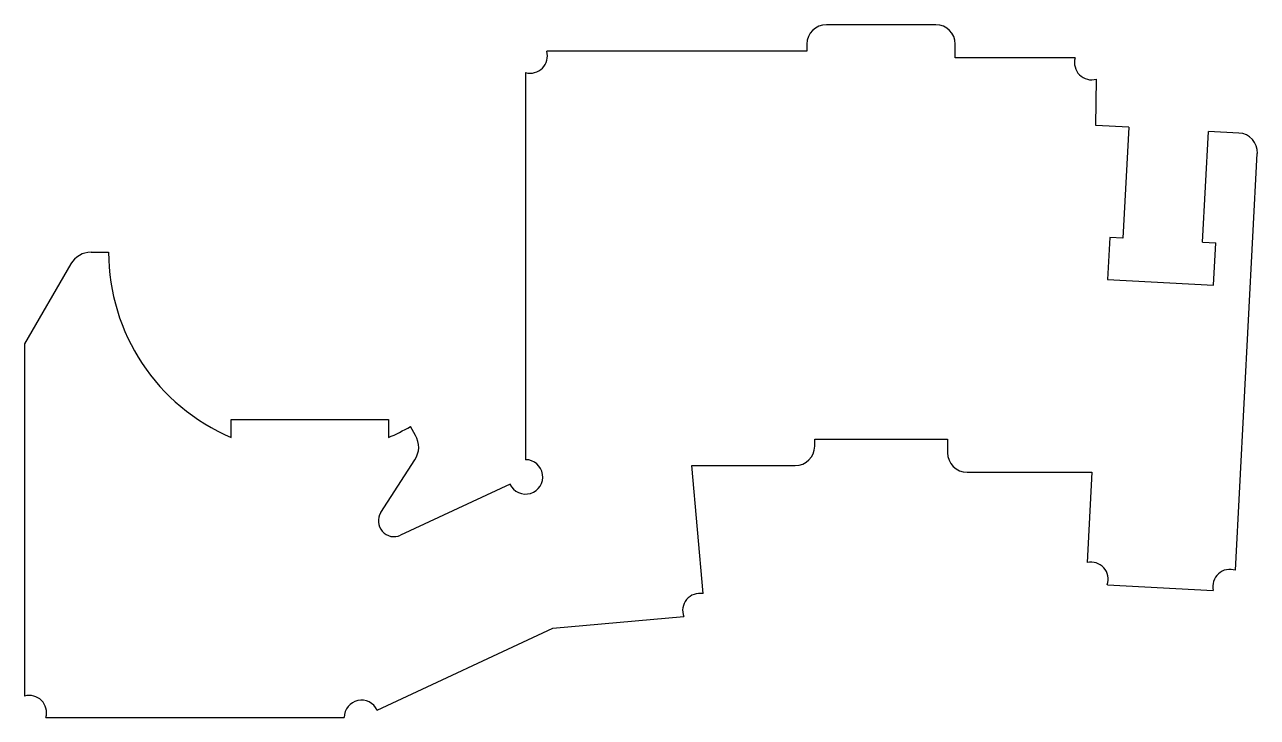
# Model space of a CAD drawing. Extents: x -44 to 114, y -49 to 39.
import ezdxf

# ---------------------------------------------------------------- set-up
doc = ezdxf.new("R2010")
doc.units = 0
doc.layers.add('MODELSKETCH_VISIBLE', color=7, linetype='CONTINUOUS')

msp = doc.modelspace()

# ---------------------------------------------------------------- linework, layer by layer
at = {"layer": 'MODELSKETCH_VISIBLE'}
for p, q in [((72.87, 39.18), (58.87, 39.18)), ((56.37, 36.68), (56.37, 35.78)), ((75.37, 34.93), (75.37, 36.68)), ((56.37, 35.78), (23.09, 35.78)), ((90.71, 34.93), (75.37, 34.93)), ((20.37, 33.07), (20.37, -16.46)), ((93.37, 26.28), (93.42, 32.22)), ((97.58, 26.06), (93.37, 26.28)), ((97.58, 26.06), (96.83, 11.88)), ((107.02, 11.35), (107.76, 25.53)), ((111.66, 25.32), (107.76, 25.53)), ((111.23, -30.61), (114.02, 22.69)), ((95.13, 11.97), (94.85, 6.58)), ((96.83, 11.88), (95.13, 11.97)), ((107.02, 11.35), (108.72, 11.26)), ((108.43, 5.86), (108.72, 11.26)), ((-35.24, 10.08), (-32.99, 10.08)), ((-37.84, 8.58), (-43.74, -1.64)), ((94.85, 6.58), (108.43, 5.86)), ((-43.74, -1.64), (-43.74, -46.7)), ((-17.29, -13.63), (-17.29, -11.32)), ((-17.29, -11.32), (2.81, -11.32)), ((2.81, -11.32), (2.81, -13.63)), ((6.29, -13.35), (5.63, -12.22)), ((57.37, -14.72), (57.37, -13.82)), ((57.37, -13.82), (74.37, -13.82)), ((74.37, -13.82), (74.37, -15.57)), ((1.85, -23.22), (6.21, -16.48)), ((43.09, -33.6), (41.65, -17.22)), ((41.65, -17.22), (54.87, -17.22)), ((76.87, -18.07), (92.86, -18.07)), ((92.86, -18.07), (92.25, -29.61)), ((18.38, -19.59), (4.38, -26.12)), ((94.83, -32.47), (108.37, -33.18)), ((23.84, -38.01), (40.62, -36.54)), ((1.36, -48.49), (23.84, -38.01)), ((-41.02, -49.42), (-2.83, -49.42))]:
    msp.add_line(p, q, dxfattribs=at)
for centre, radius, start, end in [((58.87, 36.68), 2.5, 90, 180), ((72.87, 36.68), 2.5, 0, 90), ((20.97, 35.18), 2.2, 254.1734, 15.8266), ((92.82, 34.33), 2.2, 164.1734, 285.8768), ((111.53, 22.83), 2.5, 357, 87), ((-35.24, 7.08), 3, 90, 150), ((-7.24, 10.08), 25.75, 180, 247.0274), ((-7.24, 10.08), 25.75, 292.9726, 300), ((3.69, -14.85), 3, 327.1164, 30), ((54.87, -14.72), 2.5, 270, 0), ((76.87, -15.57), 2.5, 180, 270), ((20.37, -18.66), 2.2, 205, 90), ((3.53, -24.31), 2, 147.1164, 295), ((92.74, -31.76), 2.2, 341.1734, 102.8266), ((110.52, -32.69), 2.2, 71.1734, 192.8266), ((42.67, -35.76), 2.2, 79.1734, 200.8266), ((-43.14, -48.82), 2.2, 344.1734, 105.8266), ((-0.63, -49.42), 2.2, 25, 180)]:
    msp.add_arc(centre, radius, start, end, dxfattribs=at)

doc.saveas('drawing.dxf')
